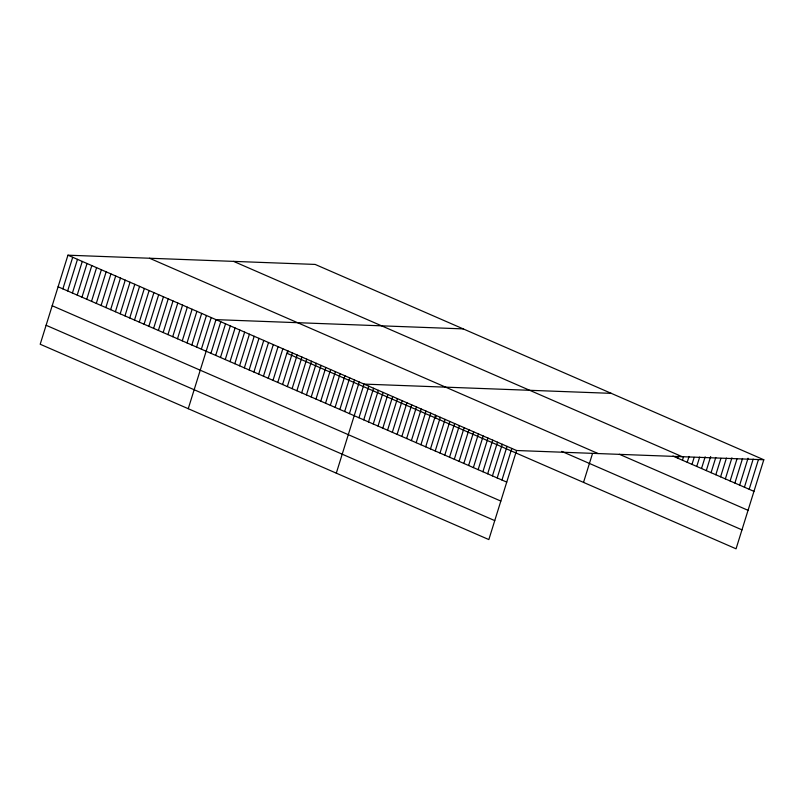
<?xml version="1.0" encoding="UTF-8"?>
<svg xmlns="http://www.w3.org/2000/svg" width="804" height="804" viewBox="0 0 804 804"><rect width="100%" height="100%" fill="white"/><g stroke="black" fill="none" stroke-linecap="round" stroke-linejoin="round"><path stroke-width="1.21" d="M763.8 459.757L315.158 264.426L67.938 255.19L40.2 344.243L488.842 539.574L516.58 450.511L763.8 459.757L736.062 548.81L287.42 353.489L288.154 351.117M62.873 288.867L72.712 257.27M67.647 290.937L77.485 259.34M72.42 293.018L82.269 261.421M77.204 295.098L87.043 263.501M81.978 297.178L91.817 265.581M86.752 299.259L96.591 267.662M91.525 301.339L101.374 269.742M96.299 303.42L106.148 271.822M101.083 305.5L110.922 273.903M105.857 307.58L115.696 275.983M110.63 309.661L120.469 278.053M115.404 311.731L125.253 280.134M120.188 313.811L130.027 282.214M124.962 315.892L134.801 284.294M129.735 317.972L139.574 286.375M134.509 320.052L144.348 288.455M139.283 322.133L149.132 290.535M144.067 324.213L153.906 292.616M148.84 326.293L158.679 294.696M153.614 328.374L163.453 296.766M158.388 330.444L168.227 298.847M163.162 332.524L173.011 300.927M167.946 334.605L177.784 303.007M172.719 336.685L182.558 305.088M177.493 338.765L187.332 307.168M182.267 340.846L192.116 309.249M187.041 342.926L196.89 311.329M191.824 345.006L201.663 313.409M196.598 347.087L206.437 315.49M201.372 349.157L211.211 317.56M188.247 408.703L215.995 319.64L463.215 328.886M210.929 353.318L220.768 321.721M215.703 355.398L225.542 323.801M220.477 357.478L230.316 325.881M225.251 359.559L235.09 327.962M230.024 361.639L239.873 330.042M234.808 363.72L244.647 332.122M239.582 365.8L249.421 334.203M244.356 367.87L254.195 336.273M249.129 369.951L258.968 338.353M253.903 372.031L263.752 340.434M258.687 374.111L268.526 342.514M263.461 376.192L273.3 344.594M268.234 378.272L278.073 346.675M273.008 380.352L282.847 348.755M277.782 382.433L287.631 350.835M282.566 384.513L292.405 352.916M287.34 386.593L297.178 354.986M292.113 388.664L301.952 357.066M296.887 390.744L306.736 359.147M301.661 392.824L311.51 361.227M306.445 394.905L316.284 363.307M311.218 396.985L321.057 365.388M315.992 399.065L325.831 367.468M320.766 401.146L330.615 369.549M325.55 403.226L335.389 371.629M330.323 405.306L340.162 373.699M335.097 407.377L344.936 375.78M339.871 409.457L349.71 377.86M344.645 411.537L354.494 379.94M349.428 413.618L359.267 382.021M336.303 473.164L364.041 384.101L611.261 393.347M358.966 417.778L368.805 386.171M363.73 419.849L373.579 388.252M368.503 421.929L378.342 390.322M373.267 423.999L383.106 392.402M378.031 426.08L387.88 394.473M382.804 428.15L392.643 396.553M387.568 430.23L397.407 398.623M392.332 432.301L402.181 400.704M397.106 434.381L406.945 402.774M401.869 436.451L411.708 404.854M406.633 438.532L416.472 406.924M411.407 440.602L421.246 409.005M416.171 442.682L426.009 411.075M420.934 444.753L430.773 413.155M425.698 446.833L435.547 415.226M435.477 417.949L436.21 415.578M430.472 448.903L440.311 417.306M435.235 450.984L445.074 419.376M439.999 453.054L449.848 421.457M444.773 455.134L454.612 423.527M449.536 457.205L459.375 425.607M454.3 459.285L464.149 427.678M459.074 461.355L468.913 429.758M463.838 463.436L473.677 431.828M468.601 465.506L478.44 433.909M473.375 467.586L483.214 435.979M478.139 469.657L487.978 438.059M482.902 471.737L492.741 440.13M487.666 473.807L497.515 442.21M492.44 475.888L502.279 444.28M497.204 477.958L507.043 446.361M501.967 480.038L511.816 448.431M583.523 482.4L592.468 453.677M677.692 458.149L678.415 455.808M682.455 460.22L683.551 456.712M687.219 462.3L689.048 456.451M691.993 464.37L694.174 457.355M696.756 466.451L699.671 457.084M701.52 468.521L705.168 456.823M706.294 470.601L710.666 456.551M711.058 472.672L715.791 457.466M715.821 474.752L720.927 458.37M720.595 476.822L726.424 458.099M725.359 478.903L731.921 457.838M730.122 480.973L737.047 458.742M734.886 483.053L742.544 458.471M739.66 485.124L748.042 458.21M744.424 487.204L753.177 459.114M749.187 489.274L758.303 460.019M233.572 261.38L682.214 456.702M672.918 456.069L753.961 491.355M619.351 454.28L748.052 510.319M149.524 258.235L598.166 453.567M561.725 451.386L741.971 529.856M67.938 255.19L516.58 450.511M58.099 286.787L506.741 482.109M52.19 305.741L500.832 501.073M46.109 325.278L494.751 520.61"/></g></svg>
